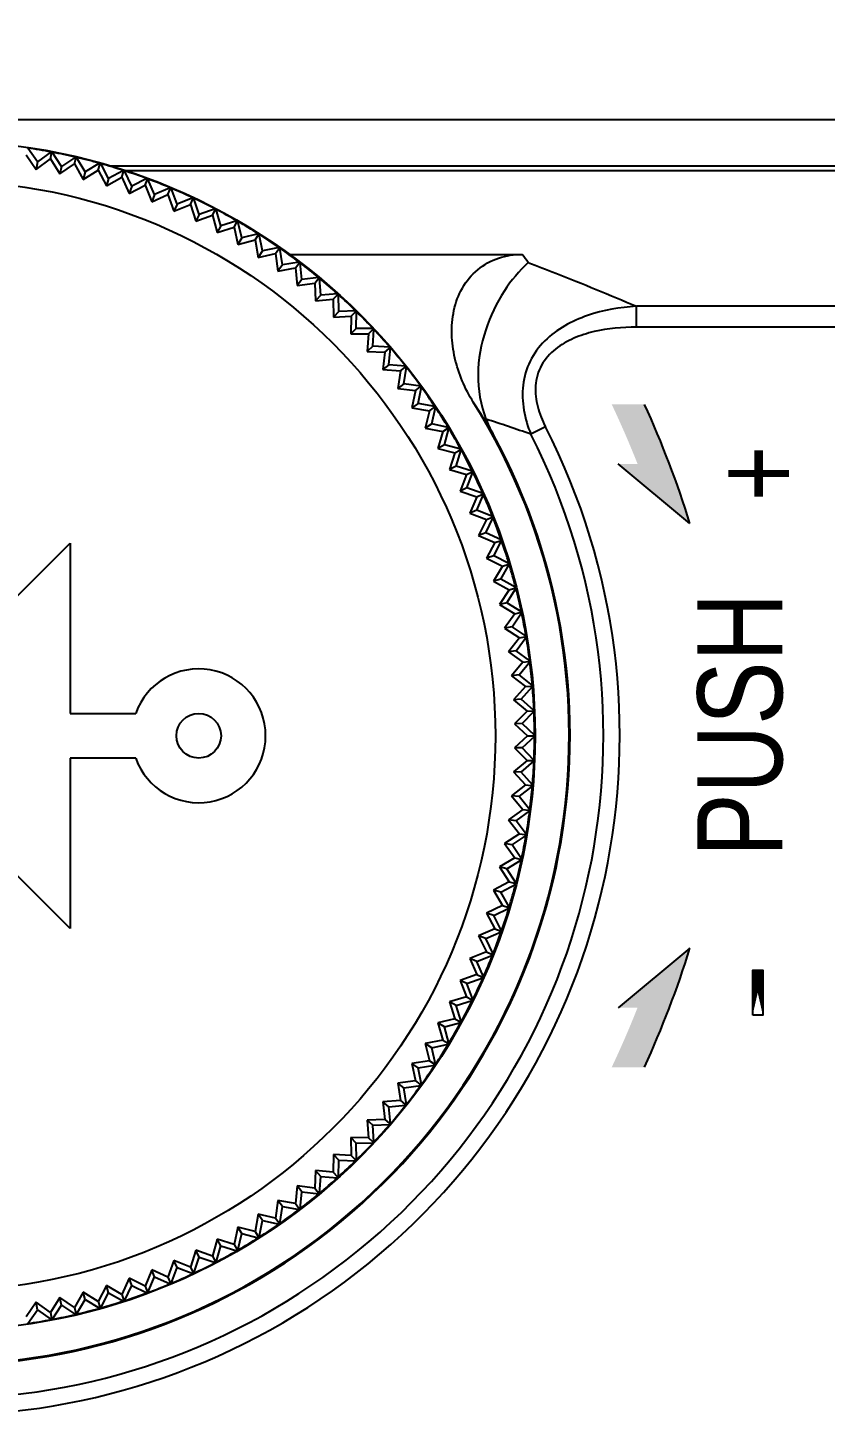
# Model space of a CAD drawing. Header units: millimetres. Extents: x 5329 to 6973, y -914 to -356.
# Drawn here: x 5745.15 to 5763.92, y -463.54 to -430.88 of the extents above; entities that cross this region are included whole.
import ezdxf

# ---------------------------------------------------------------- set-up
doc = ezdxf.new("R2010")
doc.units = ezdxf.units.MM
doc.header["$PDMODE"] = 3
doc.header["$PDSIZE"] = 1
doc.layers.get('0').update_dxf_attribs({"linetype": 'CONTINUOUS'})
doc.layers.get('Defpoints').update_dxf_attribs({"linetype": 'CONTINUOUS'})
doc.layers.add('Dim', color=1, linetype='CONTINUOUS')
doc.styles.add('OMI-1', font='arial.ttf', dxfattribs={"oblique": 1})
doc.styles.get("Standard").update_dxf_attribs({"font": 'gulim.ttc', "width": 0.8, "height": 2})
doc.dimstyles.new('1', dxfattribs={"dimtxt": 4, "dimasz": 2.5, "dimexe": 0.8, "dimexo": 0.3, "dimgap": 0.5, "dimtad": 1, "dimtoh": 1, "dimdec": 1, "dimzin": 0, "dimdsep": 46, "dimtxsty": 'OMI-1', "dimcen": 0, "dimclrd": 256, "dimclre": 256, "dimclrt": 256, "dimadec": 0, "dimazin": 0, "dimtfac": 0.8, "dimtdec": 1, "dimtix": 1, "dimtmove": 0, "dimatfit": 3, "dimfxl": 1, "dimtolj": 1, "dimtzin": 0, "dimarcsym": 0})

# ---------------------------------------------------------------- blocks, each defined once
blk = doc.blocks.new('*D6078')
at = {"layer": 'Defpoints', "color": 0}
for p in [(5587.589, -413.207), (5587.589, -446.488), (5813.589, -446.488)]:
    blk.add_point(p, dxfattribs=at)
at = {"layer": 'Dim', "lineweight": -2}
for p, q in [((5587.589, -446.188), (5587.589, -412.407)), ((5813.589, -446.188), (5813.589, -412.407)), ((5811.089, -413.207), (5590.089, -413.207))]:
    blk.add_line(p, q, dxfattribs=at)
at = {"layer": 'Dim'}
for points in [[(5590.089, -412.79), (5590.089, -413.624), (5587.589, -413.207)], [(5811.089, -413.624), (5811.089, -412.79), (5813.589, -413.207)]]:
    blk.add_solid(points, dxfattribs=at)
at = {"layer": 'Dim', "insert": (5700.589, -410.665), "char_height": 4, "attachment_point": 5, "style": 'OMI-1'}
blk.add_mtext('\\A1;226.0', dxfattribs=at)
blk = doc.blocks.new('*D6088')
at = {"layer": 'Defpoints', "color": 0}
for p in [(5819.589, -402.514), (5581.589, -445.05), (5819.589, -445.05)]:
    blk.add_point(p, dxfattribs=at)
at = {"layer": 'Dim', "lineweight": -2}
for p, q in [((5581.589, -444.75), (5581.589, -401.714)), ((5819.589, -444.75), (5819.589, -401.714)), ((5584.089, -402.514), (5817.089, -402.514))]:
    blk.add_line(p, q, dxfattribs=at)
at = {"layer": 'Dim'}
for points in [[(5584.089, -402.097), (5584.089, -402.93), (5581.589, -402.514)], [(5817.089, -402.93), (5817.089, -402.097), (5819.589, -402.514)]]:
    blk.add_solid(points, dxfattribs=at)
at = {"layer": 'Dim', "insert": (5700.589, -399.97), "char_height": 4, "attachment_point": 5, "style": 'OMI-1'}
blk.add_mtext('\\A1;238.0', dxfattribs=at)

msp = doc.modelspace()

# ---------------------------------------------------------------- hatches: boundary and pattern name
h = msp.add_hatch(color=0)
h.dxf.hatch_style = 1
h.paths.add_polyline_path([(5759.665, -439.75), (5758.893, -439.75, -0.016662), (5759.5, -441.15), (5759.047, -441.15), (5760.734, -442.55, 0.031781), (5759.665, -439.75)], is_closed=False)
h = msp.add_hatch(color=0)
h.dxf.hatch_style = 1
h.paths.add_polyline_path([(5759.665, -455.35, 0.031781), (5760.734, -452.55), (5759.047, -453.95), (5759.5, -453.95, -0.016662), (5758.893, -455.35), (5759.665, -455.35)], is_closed=False)

# ---------------------------------------------------------------- linework, layer by layer
at = {"color": 7, "linetype": 'Continuous'}
for p, q in [((5803.39, -433.05), (5598.789, -433.05)), ((5745.108, -433.875), (5745.343, -434.22)), ((5745.374, -434.042), (5745.145, -433.716)), ((5745.343, -434.22), (5745.679, -433.971)), ((5745.697, -433.809), (5745.374, -434.042)), ((5745.679, -433.971), (5745.704, -433.842)), ((5745.679, -433.971), (5745.9, -434.326)), ((5745.697, -433.809), (5745.704, -433.842)), ((5745.704, -433.842), (5745.723, -433.814)), ((5745.937, -434.149), (5745.723, -433.814)), ((5746.27, -433.93), (5745.937, -434.149)), ((5746.245, -434.091), (5746.276, -433.963)), ((5746.27, -433.93), (5746.276, -433.963)), ((5746.276, -433.963), (5746.295, -433.936)), ((5746.496, -434.28), (5746.295, -433.936)), ((5745.374, -434.042), (5745.343, -434.22)), ((5745.9, -434.326), (5746.245, -434.091)), ((5745.937, -434.149), (5745.9, -434.326)), ((5746.245, -434.091), (5746.451, -434.455)), ((5746.451, -434.455), (5746.806, -434.235)), ((5746.496, -434.28), (5746.451, -434.455)), ((5746.837, -434.075), (5746.496, -434.28)), ((5746.806, -434.235), (5746.842, -434.108)), ((5746.806, -434.235), (5746.996, -434.608)), ((5746.837, -434.075), (5746.842, -434.108)), ((5746.842, -434.108), (5746.863, -434.082)), ((5747.049, -434.434), (5746.863, -434.082)), ((5747.398, -434.244), (5747.049, -434.434)), ((5793.555, -434.144), (5747.101, -434.144)), ((5747.361, -434.403), (5747.401, -434.277)), ((5747.398, -434.244), (5747.401, -434.277)), ((5747.401, -434.277), (5747.423, -434.252)), ((5747.594, -434.612), (5747.423, -434.252)), ((5793.555, -434.251), (5747.441, -434.251)), ((5746.996, -434.608), (5747.361, -434.403)), ((5747.049, -434.434), (5746.996, -434.608)), ((5747.361, -434.403), (5747.535, -434.783)), ((5747.535, -434.783), (5747.907, -434.593)), ((5747.594, -434.612), (5747.535, -434.783)), ((5747.952, -434.436), (5747.594, -434.612)), ((5747.907, -434.593), (5747.953, -434.47)), ((5747.907, -434.593), (5748.066, -434.98)), ((5747.952, -434.436), (5747.953, -434.47)), ((5747.953, -434.47), (5747.976, -434.445)), ((5748.132, -434.812), (5747.976, -434.445)), ((5748.496, -434.651), (5748.132, -434.812)), ((5748.496, -434.651), (5748.497, -434.685)), ((5748.497, -434.685), (5748.521, -434.662)), ((5748.661, -435.034), (5748.521, -434.662)), ((5748.066, -434.98), (5748.446, -434.806)), ((5748.132, -434.812), (5748.066, -434.98)), ((5748.446, -434.806), (5748.497, -434.685)), ((5748.446, -434.806), (5748.588, -435.199)), ((5749.032, -434.889), (5748.661, -435.034)), ((5748.975, -435.042), (5749.031, -434.923)), ((5749.032, -434.889), (5749.031, -434.923)), ((5749.031, -434.923), (5749.056, -434.9)), ((5749.18, -435.278), (5749.056, -434.9)), ((5748.661, -435.034), (5748.588, -435.199)), ((5748.588, -435.199), (5748.975, -435.042)), ((5748.975, -435.042), (5749.1, -435.44)), ((5749.18, -435.278), (5749.1, -435.44)), ((5749.1, -435.44), (5749.493, -435.299)), ((5749.557, -435.149), (5749.18, -435.278)), ((5749.493, -435.299), (5749.554, -435.182)), ((5749.493, -435.299), (5749.602, -435.703)), ((5749.557, -435.149), (5749.554, -435.182)), ((5749.554, -435.182), (5749.58, -435.161)), ((5749.689, -435.544), (5749.58, -435.161)), ((5749.689, -435.544), (5749.602, -435.703)), ((5749.602, -435.703), (5750.001, -435.578)), ((5750.07, -435.431), (5749.689, -435.544)), ((5750.001, -435.578), (5750.066, -435.464)), ((5750.001, -435.578), (5750.092, -435.986)), ((5750.07, -435.431), (5750.066, -435.464)), ((5750.066, -435.464), (5750.093, -435.444)), ((5750.186, -435.831), (5750.093, -435.444)), ((5750.186, -435.831), (5750.092, -435.986)), ((5750.092, -435.986), (5750.496, -435.878)), ((5750.572, -435.734), (5750.186, -435.831)), ((5750.496, -435.878), (5750.566, -435.767)), ((5750.496, -435.878), (5750.57, -436.289)), ((5750.572, -435.734), (5750.566, -435.767)), ((5750.566, -435.767), (5750.594, -435.748)), ((5750.67, -436.139), (5750.594, -435.748)), ((5750.67, -436.139), (5750.57, -436.289)), ((5750.57, -436.289), (5750.978, -436.199)), ((5751.06, -436.058), (5750.67, -436.139)), ((5750.978, -436.199), (5751.053, -436.09)), ((5750.978, -436.199), (5751.035, -436.612)), ((5751.06, -436.058), (5751.053, -436.09)), ((5751.053, -436.09), (5751.082, -436.073)), ((5751.141, -436.466), (5751.082, -436.073)), ((5751.304, -436.219), (5756.787, -436.219)), ((5751.141, -436.466), (5751.035, -436.612)), ((5751.035, -436.612), (5751.446, -436.539)), ((5751.534, -436.401), (5751.141, -436.466)), ((5751.446, -436.539), (5751.526, -436.434)), ((5751.446, -436.539), (5751.486, -436.955)), ((5751.534, -436.401), (5751.526, -436.434)), ((5751.526, -436.434), (5751.555, -436.417)), ((5751.599, -436.813), (5751.555, -436.417)), ((5751.599, -436.813), (5751.486, -436.955)), ((5751.486, -436.955), (5751.9, -436.899)), ((5751.994, -436.765), (5751.599, -436.813)), ((5751.9, -436.899), (5751.984, -436.797)), ((5751.9, -436.899), (5751.923, -437.316)), ((5751.994, -436.765), (5751.984, -436.797)), ((5751.984, -436.797), (5752.014, -436.782)), ((5752.041, -437.179), (5752.014, -436.782)), ((5752.041, -437.179), (5751.923, -437.316)), ((5751.923, -437.316), (5752.339, -437.277)), ((5752.437, -437.147), (5752.041, -437.179)), ((5752.339, -437.277), (5752.427, -437.179)), ((5752.339, -437.277), (5752.343, -437.695)), ((5752.437, -437.147), (5752.427, -437.179)), ((5752.427, -437.179), (5752.457, -437.165)), ((5752.467, -437.563), (5752.457, -437.165)), ((5752.467, -437.563), (5752.343, -437.695)), ((5752.865, -437.548), (5752.467, -437.563)), ((5752.761, -437.673), (5752.853, -437.579)), ((5752.865, -437.548), (5752.853, -437.579)), ((5752.853, -437.579), (5752.884, -437.566)), ((5752.877, -437.964), (5752.884, -437.566)), ((5788.06, -437.441), (5759.477, -437.441)), ((5759.477, -437.932), (5759.477, -437.441)), ((5752.343, -437.695), (5752.761, -437.673)), ((5752.761, -437.673), (5752.748, -438.091)), ((5788.296, -437.932), (5759.477, -437.932)), ((5752.877, -437.964), (5752.748, -438.091)), ((5752.748, -438.091), (5753.166, -438.087)), ((5753.275, -437.966), (5752.877, -437.964)), ((5753.166, -438.087), (5753.136, -438.504)), ((5753.166, -438.087), (5753.262, -437.997)), ((5753.275, -437.966), (5753.262, -437.997)), ((5753.262, -437.997), (5753.293, -437.985)), ((5753.27, -438.383), (5753.293, -437.985)), ((5753.27, -438.383), (5753.136, -438.504)), ((5753.136, -438.504), (5753.553, -438.517)), ((5753.668, -438.401), (5753.27, -438.383)), ((5753.553, -438.517), (5753.506, -438.932)), ((5753.553, -438.517), (5753.653, -438.431)), ((5753.645, -438.817), (5753.685, -438.421)), ((5753.668, -438.401), (5753.653, -438.431)), ((5753.653, -438.431), (5753.685, -438.421)), ((5753.645, -438.817), (5753.506, -438.932)), ((5754.041, -438.852), (5753.645, -438.817)), ((5753.922, -438.963), (5754.026, -438.881)), ((5754.001, -439.267), (5754.058, -438.873)), ((5754.041, -438.852), (5754.026, -438.881)), ((5754.026, -438.881), (5754.058, -438.873)), ((5753.506, -438.932), (5753.922, -438.963)), ((5753.922, -438.963), (5753.857, -439.376)), ((5754.001, -439.267), (5753.857, -439.376)), ((5753.857, -439.376), (5754.272, -439.424)), ((5754.396, -439.318), (5754.001, -439.267)), ((5754.272, -439.424), (5754.19, -439.834)), ((5754.272, -439.424), (5754.379, -439.347)), ((5754.339, -439.731), (5754.412, -439.34)), ((5754.396, -439.318), (5754.379, -439.347)), ((5754.379, -439.347), (5754.412, -439.34)), ((5754.339, -439.731), (5754.19, -439.834)), ((5754.19, -439.834), (5754.603, -439.9)), ((5754.731, -439.799), (5754.339, -439.731)), ((5754.603, -439.9), (5754.712, -439.827)), ((5754.656, -440.209), (5754.745, -439.821)), ((5754.731, -439.799), (5754.712, -439.827)), ((5754.712, -439.827), (5754.745, -439.821)), ((5754.603, -439.9), (5754.503, -440.306)), ((5754.656, -440.209), (5754.503, -440.306)), ((5755.045, -440.293), (5754.656, -440.209)), ((5754.503, -440.306), (5754.913, -440.389)), ((5754.913, -440.389), (5754.797, -440.79)), ((5754.913, -440.389), (5755.026, -440.32)), ((5754.953, -440.7), (5755.059, -440.316)), ((5755.045, -440.293), (5755.026, -440.32)), ((5755.026, -440.32), (5755.059, -440.316)), ((5757.332, -440.276), (5756.989, -440.452)), ((5754.953, -440.7), (5754.797, -440.79)), ((5754.797, -440.79), (5755.202, -440.89)), ((5755.339, -440.8), (5754.953, -440.7)), ((5755.202, -440.89), (5755.318, -440.827)), ((5755.23, -441.203), (5755.351, -440.823)), ((5755.339, -440.8), (5755.318, -440.827)), ((5755.318, -440.827), (5755.351, -440.823)), ((5755.202, -440.89), (5755.07, -441.286)), ((5755.23, -441.203), (5755.07, -441.286)), ((5755.61, -441.319), (5755.23, -441.203)), ((5755.07, -441.286), (5755.471, -441.403)), ((5755.471, -441.403), (5755.321, -441.794)), ((5755.471, -441.403), (5755.589, -441.345)), ((5755.485, -441.717), (5755.622, -441.343)), ((5755.61, -441.319), (5755.589, -441.345)), ((5755.589, -441.345), (5755.622, -441.343)), ((5755.485, -441.717), (5755.321, -441.794)), ((5755.321, -441.794), (5755.717, -441.927)), ((5755.86, -441.849), (5755.485, -441.717)), ((5755.86, -441.849), (5755.838, -441.874)), ((5755.717, -441.927), (5755.552, -442.311)), ((5755.717, -441.927), (5755.838, -441.874)), ((5755.718, -442.241), (5755.871, -441.873)), ((5755.838, -441.874), (5755.871, -441.873)), ((5755.718, -442.241), (5755.552, -442.311)), ((5755.552, -442.311), (5755.942, -442.461)), ((5756.088, -442.389), (5755.718, -442.241)), ((5755.942, -442.461), (5755.76, -442.837)), ((5755.93, -442.774), (5756.098, -442.413)), ((5755.942, -442.461), (5756.064, -442.412)), ((5756.088, -442.389), (5756.064, -442.412)), ((5756.064, -442.412), (5756.098, -442.413)), ((5755.93, -442.774), (5755.76, -442.837)), ((5755.76, -442.837), (5756.143, -443.004)), ((5756.293, -442.938), (5755.93, -442.774)), ((5742.871, -446.282), (5746.14, -443.014)), ((5746.14, -443.014), (5746.14, -447.025)), ((5756.143, -443.004), (5755.946, -443.372)), ((5756.118, -443.316), (5756.301, -442.963)), ((5756.143, -443.004), (5756.268, -442.96)), ((5756.293, -442.938), (5756.268, -442.96)), ((5756.268, -442.96), (5756.301, -442.963)), ((5756.118, -443.316), (5755.946, -443.372)), ((5755.946, -443.372), (5756.322, -443.554)), ((5756.474, -443.495), (5756.118, -443.316)), ((5756.322, -443.554), (5756.11, -443.914)), ((5756.284, -443.865), (5756.482, -443.52)), ((5756.322, -443.554), (5756.449, -443.516)), ((5756.474, -443.495), (5756.449, -443.516)), ((5756.449, -443.516), (5756.482, -443.52)), ((5756.284, -443.865), (5756.11, -443.914)), ((5756.11, -443.914), (5756.478, -444.112)), ((5756.478, -444.112), (5756.251, -444.463)), ((5756.632, -444.059), (5756.284, -443.865)), ((5756.427, -444.421), (5756.639, -444.084)), ((5756.478, -444.112), (5756.606, -444.079)), ((5756.632, -444.059), (5756.606, -444.079)), ((5756.606, -444.079), (5756.639, -444.084)), ((5756.427, -444.421), (5756.251, -444.463)), ((5756.251, -444.463), (5756.61, -444.676)), ((5756.766, -444.629), (5756.427, -444.421)), ((5756.61, -444.676), (5756.369, -445.016)), ((5756.546, -444.983), (5756.772, -444.655)), ((5756.61, -444.676), (5756.739, -444.648)), ((5756.766, -444.629), (5756.739, -444.648)), ((5756.739, -444.648), (5756.772, -444.655)), ((5756.546, -444.983), (5756.369, -445.016)), ((5756.369, -445.016), (5756.719, -445.244)), ((5756.877, -445.204), (5756.546, -444.983)), ((5756.719, -445.244), (5756.463, -445.575)), ((5756.642, -445.548), (5756.881, -445.23)), ((5756.719, -445.244), (5756.849, -445.222)), ((5756.877, -445.204), (5756.849, -445.222)), ((5756.849, -445.222), (5756.881, -445.23)), ((5756.642, -445.548), (5756.463, -445.575)), ((5756.463, -445.575), (5756.803, -445.817)), ((5756.963, -445.784), (5756.642, -445.548)), ((5756.803, -445.817), (5756.534, -446.137)), ((5756.714, -446.118), (5756.966, -445.81)), ((5756.803, -445.817), (5756.934, -445.801)), ((5756.963, -445.784), (5756.934, -445.801)), ((5756.934, -445.801), (5756.966, -445.81)), ((5756.714, -446.118), (5756.534, -446.137)), ((5756.534, -446.137), (5756.864, -446.393)), ((5756.864, -446.393), (5756.581, -446.701)), ((5757.025, -446.366), (5756.714, -446.118)), ((5756.762, -446.689), (5757.027, -446.393)), ((5756.864, -446.393), (5756.995, -446.382)), ((5757.025, -446.366), (5756.995, -446.382)), ((5756.995, -446.382), (5757.027, -446.393)), ((5756.762, -446.689), (5756.581, -446.701)), ((5756.581, -446.701), (5756.9, -446.971)), ((5757.062, -446.951), (5756.762, -446.689)), ((5746.14, -447.025), (5747.686, -447.025)), ((5756.9, -446.971), (5756.605, -447.267)), ((5756.786, -447.263), (5757.063, -446.977)), ((5756.9, -446.971), (5757.032, -446.965)), ((5757.062, -446.951), (5757.032, -446.965)), ((5757.032, -446.965), (5757.063, -446.977)), ((5756.786, -447.263), (5756.605, -447.267)), ((5756.605, -447.267), (5756.912, -447.55)), ((5757.089, -447.55), (5756.786, -447.263)), ((5756.912, -447.55), (5756.605, -447.833)), ((5756.786, -447.837), (5757.089, -447.55)), ((5756.912, -447.55), (5757.089, -447.55)), ((5756.786, -447.837), (5756.605, -447.833)), ((5756.605, -447.833), (5756.9, -448.129)), ((5757.063, -448.122), (5756.786, -447.837)), ((5747.686, -448.075), (5746.14, -448.075)), ((5746.14, -448.075), (5746.14, -452.086)), ((5756.9, -448.129), (5756.581, -448.399)), ((5756.762, -448.41), (5757.062, -448.149)), ((5756.9, -448.129), (5757.032, -448.134)), ((5757.063, -448.122), (5757.032, -448.134)), ((5757.032, -448.134), (5757.062, -448.149)), ((5756.864, -448.706), (5756.534, -448.963)), ((5756.762, -448.41), (5756.581, -448.399)), ((5756.581, -448.399), (5756.864, -448.706)), ((5757.027, -448.707), (5756.762, -448.41)), ((5756.864, -448.706), (5756.995, -448.717)), ((5757.027, -448.707), (5756.995, -448.717)), ((5746.14, -452.086), (5742.871, -448.817)), ((5756.714, -448.982), (5756.534, -448.963)), ((5756.534, -448.963), (5756.803, -449.282)), ((5756.714, -448.982), (5757.025, -448.733)), ((5756.966, -449.289), (5756.714, -448.982)), ((5756.995, -448.717), (5757.025, -448.733)), ((5756.803, -449.282), (5756.463, -449.525)), ((5756.642, -449.551), (5756.963, -449.316)), ((5756.803, -449.282), (5756.934, -449.299)), ((5756.966, -449.289), (5756.934, -449.299)), ((5756.934, -449.299), (5756.963, -449.316)), ((5756.642, -449.551), (5756.463, -449.525)), ((5756.463, -449.525), (5756.719, -449.855)), ((5756.881, -449.869), (5756.642, -449.551)), ((5756.719, -449.855), (5756.369, -450.083)), ((5756.546, -450.117), (5756.877, -449.895)), ((5756.719, -449.855), (5756.849, -449.877)), ((5756.881, -449.869), (5756.849, -449.877)), ((5756.849, -449.877), (5756.877, -449.895)), ((5756.546, -450.117), (5756.369, -450.083)), ((5756.369, -450.083), (5756.61, -450.424)), ((5756.772, -450.445), (5756.546, -450.117)), ((5756.61, -450.424), (5756.251, -450.637)), ((5756.427, -450.678), (5756.251, -450.637)), ((5756.251, -450.637), (5756.478, -450.987)), ((5756.427, -450.678), (5756.766, -450.47)), ((5756.61, -450.424), (5756.739, -450.451)), ((5756.772, -450.445), (5756.739, -450.451)), ((5756.739, -450.451), (5756.766, -450.47)), ((5756.478, -450.987), (5756.11, -451.185)), ((5756.639, -451.015), (5756.427, -450.678)), ((5756.478, -450.987), (5756.606, -451.02)), ((5756.284, -451.234), (5756.11, -451.185)), ((5756.11, -451.185), (5756.322, -451.545)), ((5756.284, -451.234), (5756.632, -451.041)), ((5756.482, -451.579), (5756.284, -451.234)), ((5756.639, -451.015), (5756.606, -451.02)), ((5756.606, -451.02), (5756.632, -451.041)), ((5756.322, -451.545), (5755.946, -451.727)), ((5756.118, -451.783), (5756.474, -451.605)), ((5756.322, -451.545), (5756.449, -451.583)), ((5756.482, -451.579), (5756.449, -451.583)), ((5756.449, -451.583), (5756.474, -451.605)), ((5756.118, -451.783), (5755.946, -451.727)), ((5755.946, -451.727), (5756.143, -452.096)), ((5756.301, -452.137), (5756.118, -451.783)), ((5756.143, -452.096), (5755.76, -452.262)), ((5755.93, -452.325), (5755.76, -452.262)), ((5755.76, -452.262), (5755.942, -452.638)), ((5755.93, -452.325), (5756.293, -452.162)), ((5756.143, -452.096), (5756.268, -452.139)), ((5756.301, -452.137), (5756.268, -452.139)), ((5756.268, -452.139), (5756.293, -452.162)), ((5756.098, -452.686), (5755.93, -452.325)), ((5755.942, -452.638), (5755.552, -452.789)), ((5755.718, -452.859), (5755.552, -452.789)), ((5755.552, -452.789), (5755.717, -453.172)), ((5755.718, -452.859), (5756.088, -452.711)), ((5755.871, -453.226), (5755.718, -452.859)), ((5755.942, -452.638), (5756.064, -452.687)), ((5756.098, -452.686), (5756.064, -452.687)), ((5756.064, -452.687), (5756.088, -452.711)), ((5755.717, -453.172), (5755.321, -453.306)), ((5755.485, -453.383), (5755.86, -453.25)), ((5755.717, -453.172), (5755.838, -453.226)), ((5755.871, -453.226), (5755.838, -453.226)), ((5755.838, -453.226), (5755.86, -453.25)), ((5755.485, -453.383), (5755.321, -453.306)), ((5755.321, -453.306), (5755.471, -453.696)), ((5755.622, -453.757), (5755.485, -453.383)), ((5755.471, -453.696), (5755.07, -453.813)), ((5755.23, -453.897), (5755.07, -453.813)), ((5755.07, -453.813), (5755.202, -454.209)), ((5755.23, -453.897), (5755.61, -453.78)), ((5755.351, -454.276), (5755.23, -453.897)), ((5755.471, -453.696), (5755.589, -453.755)), ((5755.622, -453.757), (5755.589, -453.755)), ((5755.589, -453.755), (5755.61, -453.78)), ((5755.202, -454.209), (5754.797, -454.309)), ((5755.202, -454.209), (5755.318, -454.273)), ((5754.953, -454.4), (5754.797, -454.309)), ((5754.797, -454.309), (5754.913, -454.711)), ((5754.953, -454.4), (5755.339, -454.299)), ((5755.059, -454.784), (5754.953, -454.4)), ((5755.351, -454.276), (5755.318, -454.273)), ((5755.318, -454.273), (5755.339, -454.299)), ((5754.913, -454.711), (5754.503, -454.794)), ((5754.656, -454.891), (5754.503, -454.794)), ((5754.503, -454.794), (5754.603, -455.199)), ((5754.656, -454.891), (5755.045, -454.806)), ((5754.745, -455.278), (5754.656, -454.891)), ((5754.913, -454.711), (5755.026, -454.779)), ((5755.059, -454.784), (5755.026, -454.779)), ((5755.026, -454.779), (5755.045, -454.806)), ((5754.603, -455.199), (5754.19, -455.265)), ((5754.603, -455.199), (5754.712, -455.272)), ((5754.339, -455.368), (5754.19, -455.265)), ((5754.19, -455.265), (5754.272, -455.675)), ((5754.339, -455.368), (5754.731, -455.3)), ((5754.412, -455.76), (5754.339, -455.368)), ((5754.745, -455.278), (5754.712, -455.272)), ((5754.712, -455.272), (5754.731, -455.3)), ((5754.272, -455.675), (5753.857, -455.723)), ((5754.001, -455.833), (5753.857, -455.723)), ((5753.857, -455.723), (5753.922, -456.136)), ((5754.001, -455.833), (5754.396, -455.781)), ((5754.058, -456.227), (5754.001, -455.833)), ((5754.272, -455.675), (5754.379, -455.752)), ((5754.412, -455.76), (5754.379, -455.752)), ((5754.379, -455.752), (5754.396, -455.781)), ((5753.922, -456.136), (5753.506, -456.167)), ((5753.645, -456.282), (5753.506, -456.167)), ((5753.506, -456.167), (5753.553, -456.582)), ((5753.922, -456.136), (5754.026, -456.218)), ((5754.058, -456.227), (5754.026, -456.218)), ((5754.026, -456.218), (5754.041, -456.247)), ((5753.645, -456.282), (5754.041, -456.247)), ((5753.685, -456.678), (5753.645, -456.282)), ((5753.553, -456.582), (5753.136, -456.596)), ((5753.27, -456.717), (5753.136, -456.596)), ((5753.136, -456.596), (5753.166, -457.012)), ((5753.27, -456.717), (5753.668, -456.698)), ((5753.293, -457.114), (5753.27, -456.717)), ((5753.553, -456.582), (5753.653, -456.668)), ((5753.685, -456.678), (5753.653, -456.668)), ((5753.653, -456.668), (5753.668, -456.698)), ((5752.877, -457.135), (5752.748, -457.009)), ((5753.166, -457.012), (5752.748, -457.009)), ((5752.748, -457.009), (5752.761, -457.426)), ((5752.877, -457.135), (5753.275, -457.133)), ((5752.884, -457.533), (5752.877, -457.135)), ((5753.166, -457.012), (5753.262, -457.103)), ((5753.293, -457.114), (5753.262, -457.103)), ((5753.262, -457.103), (5753.275, -457.133)), ((5752.343, -457.405), (5752.339, -457.823)), ((5752.467, -457.537), (5752.343, -457.405)), ((5752.761, -457.426), (5752.343, -457.405)), ((5752.761, -457.426), (5752.853, -457.52)), ((5752.884, -457.533), (5752.853, -457.52)), ((5752.853, -457.52), (5752.865, -457.552)), ((5751.923, -457.784), (5751.9, -458.201)), ((5752.041, -457.921), (5751.923, -457.784)), ((5752.339, -457.823), (5751.923, -457.784)), ((5752.339, -457.823), (5752.427, -457.921)), ((5752.457, -457.934), (5752.467, -457.537)), ((5752.467, -457.537), (5752.865, -457.552)), ((5751.486, -458.145), (5751.446, -458.56)), ((5751.599, -458.286), (5751.486, -458.145)), ((5751.9, -458.201), (5751.486, -458.145)), ((5752.014, -458.318), (5752.041, -457.921)), ((5752.041, -457.921), (5752.437, -457.952)), ((5752.457, -457.934), (5752.427, -457.921)), ((5752.427, -457.921), (5752.437, -457.952)), ((5751.035, -458.487), (5750.978, -458.901)), ((5751.141, -458.633), (5751.035, -458.487)), ((5751.446, -458.56), (5751.035, -458.487)), ((5751.555, -458.682), (5751.599, -458.286)), ((5751.599, -458.286), (5751.994, -458.335)), ((5751.9, -458.201), (5751.984, -458.302)), ((5752.014, -458.318), (5751.984, -458.302)), ((5751.984, -458.302), (5751.994, -458.335)), ((5750.57, -458.81), (5750.496, -459.221)), ((5750.67, -458.961), (5750.57, -458.81)), ((5750.978, -458.901), (5750.57, -458.81)), ((5751.082, -459.027), (5751.141, -458.633)), ((5751.141, -458.633), (5751.534, -458.698)), ((5751.446, -458.56), (5751.526, -458.666)), ((5751.555, -458.682), (5751.526, -458.666)), ((5751.526, -458.666), (5751.534, -458.698)), ((5750.092, -459.114), (5750.001, -459.521)), ((5750.186, -459.268), (5750.092, -459.114)), ((5750.496, -459.221), (5750.092, -459.114)), ((5750.594, -459.351), (5750.67, -458.961)), ((5750.67, -458.961), (5751.06, -459.042)), ((5750.978, -458.901), (5751.053, -459.009)), ((5751.082, -459.027), (5751.053, -459.009)), ((5751.053, -459.009), (5751.06, -459.042)), ((5749.602, -459.397), (5749.493, -459.8)), ((5749.689, -459.555), (5749.602, -459.397)), ((5750.001, -459.521), (5749.602, -459.397)), ((5750.093, -459.655), (5750.186, -459.268)), ((5750.186, -459.268), (5750.572, -459.366)), ((5750.496, -459.221), (5750.566, -459.333)), ((5750.594, -459.351), (5750.566, -459.333)), ((5750.566, -459.333), (5750.572, -459.366)), ((5749.1, -459.659), (5748.975, -460.058)), ((5749.18, -459.821), (5749.1, -459.659)), ((5749.493, -459.8), (5749.1, -459.659)), ((5749.493, -459.8), (5749.554, -459.917)), ((5749.58, -459.938), (5749.689, -459.555)), ((5749.689, -459.555), (5750.07, -459.669)), ((5750.001, -459.521), (5750.066, -459.635)), ((5750.093, -459.655), (5750.066, -459.635)), ((5750.066, -459.635), (5750.07, -459.669)), ((5748.066, -460.119), (5747.907, -460.506)), ((5748.132, -460.288), (5748.066, -460.119)), ((5748.446, -460.293), (5748.066, -460.119)), ((5748.588, -459.9), (5748.446, -460.293)), ((5748.521, -460.438), (5748.661, -460.065)), ((5748.661, -460.065), (5748.588, -459.9)), ((5748.975, -460.058), (5748.588, -459.9)), ((5748.661, -460.065), (5749.032, -460.21)), ((5748.975, -460.058), (5749.031, -460.177)), ((5749.056, -460.199), (5749.18, -459.821)), ((5749.18, -459.821), (5749.557, -459.95)), ((5749.58, -459.938), (5749.554, -459.917)), ((5749.554, -459.917), (5749.557, -459.95)), ((5747.535, -460.317), (5747.361, -460.697)), ((5747.594, -460.488), (5747.535, -460.317)), ((5747.907, -460.506), (5747.535, -460.317)), ((5747.976, -460.654), (5748.132, -460.288)), ((5748.132, -460.288), (5748.496, -460.448)), ((5748.446, -460.293), (5748.497, -460.415)), ((5748.497, -460.415), (5748.496, -460.448)), ((5748.521, -460.438), (5748.497, -460.415)), ((5749.056, -460.199), (5749.031, -460.177)), ((5749.031, -460.177), (5749.032, -460.21)), ((5745.9, -460.773), (5745.679, -461.128)), ((5745.937, -460.95), (5745.9, -460.773)), ((5746.245, -461.008), (5745.9, -460.773)), ((5746.451, -460.644), (5746.245, -461.008)), ((5746.496, -460.819), (5746.451, -460.644)), ((5746.806, -460.864), (5746.451, -460.644)), ((5746.996, -460.492), (5746.806, -460.864)), ((5746.863, -461.017), (5747.049, -460.665)), ((5747.049, -460.665), (5746.996, -460.492)), ((5747.361, -460.697), (5746.996, -460.492)), ((5747.049, -460.665), (5747.398, -460.855)), ((5747.361, -460.697), (5747.401, -460.822)), ((5747.423, -460.847), (5747.594, -460.488)), ((5747.594, -460.488), (5747.952, -460.663)), ((5747.907, -460.506), (5747.953, -460.63)), ((5747.953, -460.63), (5747.952, -460.663)), ((5747.976, -460.654), (5747.953, -460.63)), ((5745.343, -460.88), (5745.108, -461.225)), ((5745.145, -461.384), (5745.374, -461.058)), ((5745.374, -461.058), (5745.343, -460.88)), ((5745.679, -461.128), (5745.343, -460.88)), ((5745.374, -461.058), (5745.697, -461.29)), ((5745.723, -461.286), (5745.937, -460.95)), ((5745.937, -460.95), (5746.27, -461.169)), ((5746.245, -461.008), (5746.276, -461.136)), ((5746.295, -461.163), (5746.496, -460.819)), ((5746.496, -460.819), (5746.837, -461.024)), ((5746.806, -460.864), (5746.842, -460.991)), ((5746.842, -460.991), (5746.837, -461.024)), ((5746.863, -461.017), (5746.842, -460.991)), ((5747.401, -460.822), (5747.398, -460.855)), ((5747.423, -460.847), (5747.401, -460.822)), ((5745.679, -461.128), (5745.704, -461.258)), ((5745.704, -461.258), (5745.697, -461.29)), ((5745.723, -461.286), (5745.704, -461.258)), ((5746.276, -461.136), (5746.27, -461.169)), ((5746.295, -461.163), (5746.276, -461.136))]:
    msp.add_line(p, q, dxfattribs=at)
at = {"color": 0}
for p, q in [((5760.734, -442.55), (5759.047, -441.15)), ((5760.734, -452.55), (5759.047, -453.95))]:
    msp.add_line(p, q, dxfattribs=at)
at = {"color": 0, "const_width": 0.24, "flags": 128}
msp.add_lwpolyline([(5762.33, -454.128), (5762.33, -453.066)], close=True, dxfattribs=at)
at = {"color": 0}
msp.add_lwpolyline([(5762.211, -454.128), (5762.211, -453.066), (5762.449, -453.066), (5762.449, -454.128)], close=True, dxfattribs=at)
at = {"color": 7, "linetype": 'Continuous'}
for centre, radius in [((5743.089, -447.55), 14), ((5743.089, -447.55), 13.065), ((5749.171, -447.55), 0.525)]:
    msp.add_circle(centre, radius, dxfattribs=at)
for centre, radius, start, end in [((5743.089, -447.55), 13.986, 79.2542, 81.5458), ((5743.089, -447.55), 13.986, 76.8542, 79.1458), ((5743.089, -447.55), 13.986, 74.4542, 76.7458), ((5743.089, -447.55), 13.986, 72.0542, 74.3458), ((5743.089, -447.55), 13.986, 69.6542, 71.9458), ((5743.089, -447.55), 13.986, 67.2542, 69.5458), ((5743.089, -447.55), 13.986, 64.8542, 67.1458), ((5743.089, -447.55), 13.986, 62.4542, 64.7458), ((5743.089, -447.55), 13.986, 60.0542, 62.3458), ((5743.089, -447.55), 13.986, 57.6542, 59.9458), ((5743.089, -447.55), 13.986, 55.2542, 57.5458), ((5743.089, -447.55), 13.986, 52.8542, 55.1458), ((5743.082, -446.335), 17.034, 35.6283, 36.4296), ((5743.089, -447.55), 13.986, 50.4542, 52.7458), ((5743.089, -447.55), 13.986, 48.0542, 50.3458), ((5743.089, -447.55), 13.986, 45.6542, 47.9458), ((5743.089, -447.55), 13.986, 43.2542, 45.5458), ((5743.089, -447.55), 13.986, 40.8542, 43.1458), ((5743.089, -447.55), 13.986, 38.4542, 40.7458), ((5743.089, -447.55), 13.986, 36.0542, 38.3458), ((5743.089, -447.55), 13.986, 33.6542, 35.9458), ((5743.089, -447.55), 14.8, 147.9571, 32.0429), ((5743.089, -447.55), 13.986, 31.2542, 33.5458), ((5743.081, -447.974), 15.036, 30.0873, 33.3986), ((5738.574, -493.556), 56.207, 70.8752, 72.0112), ((5743.089, -447.55), 15.993, 152.9488, 27.0512), ((5743.089, -447.55), 15.607, 152.9488, 27.0512), ((5743.089, -447.55), 14.821, 151.318, 28.682), ((5743.089, -447.55), 13.986, 28.8542, 31.1458), ((5743.089, -447.55), 13.986, 26.4542, 28.7458), ((5743.089, -447.55), 13.986, 24.0542, 26.3458), ((5743.089, -447.55), 13.986, 21.6542, 23.9458), ((5743.089, -447.55), 13.986, 19.2542, 21.5458), ((5743.089, -447.55), 13.986, 16.8542, 19.1458), ((5743.089, -447.55), 13.986, 14.4542, 16.7458), ((5743.089, -447.55), 13.986, 12.0542, 14.3458), ((5743.089, -447.55), 13.986, 9.6542, 11.9458), ((5743.089, -447.55), 13.986, 7.2542, 9.5458), ((5749.171, -447.55), 1.575, 199.4712, 160.5288), ((5743.089, -447.55), 13.986, 4.8542, 7.1458), ((5743.089, -447.55), 13.986, 2.4542, 4.7458), ((5743.089, -447.55), 13.986, 0.0542, 2.3458), ((5743.089, -447.55), 13.986, 357.6542, 359.9458), ((5743.089, -447.55), 13.986, 355.2542, 357.5458), ((5743.089, -447.55), 13.986, 352.8542, 355.1458), ((5743.089, -447.55), 13.986, 350.4542, 352.7458), ((5743.089, -447.55), 13.986, 348.0542, 350.3458), ((5743.089, -447.55), 13.986, 345.6542, 347.9458), ((5743.089, -447.55), 13.986, 343.2542, 345.5458), ((5743.089, -447.55), 13.986, 340.8542, 343.1458), ((5743.089, -447.55), 13.986, 338.4542, 340.7458), ((5743.089, -447.55), 13.986, 336.0542, 338.3458), ((5743.089, -447.55), 13.986, 333.6542, 335.9458), ((5743.089, -447.55), 13.986, 331.2542, 333.5458), ((5743.089, -447.55), 13.986, 328.8542, 331.1458), ((5743.089, -447.55), 13.986, 326.4542, 328.7458), ((5743.089, -447.55), 13.986, 324.0542, 326.3458), ((5743.089, -447.55), 13.986, 321.6542, 323.9458), ((5743.089, -447.55), 13.986, 319.2542, 321.5458), ((5743.089, -447.55), 13.986, 316.8542, 319.1458), ((5743.089, -447.55), 13.986, 314.4542, 316.7458), ((5743.089, -447.55), 13.986, 312.0542, 314.3458), ((5743.089, -447.55), 13.986, 309.6542, 311.9458), ((5743.089, -447.55), 13.986, 307.2542, 309.5458), ((5743.089, -447.55), 13.986, 304.8542, 307.1458), ((5743.089, -447.55), 13.986, 302.4542, 304.7458), ((5743.089, -447.55), 13.986, 300.0542, 302.3458), ((5743.089, -447.55), 13.986, 297.6542, 299.9458), ((5743.089, -447.55), 13.986, 295.2542, 297.5458), ((5743.089, -447.55), 13.986, 290.4542, 292.7458), ((5743.089, -447.55), 13.986, 292.8542, 295.1458), ((5743.089, -447.55), 13.986, 288.0542, 290.3458), ((5743.089, -447.55), 13.986, 283.2542, 285.5458), ((5743.089, -447.55), 13.986, 285.6542, 287.9458), ((5743.089, -447.55), 13.986, 278.4542, 280.7458), ((5743.089, -447.55), 13.986, 280.8542, 283.1458)]:
    msp.add_arc(centre, radius, start, end, dxfattribs=at)
at = {"color": 0}
for centre, start, end in [((5738.196, -449.55), 17.2541, 24.5353), ((5738.196, -445.55), 335.4647, 342.7459)]:
    msp.add_arc(centre, 23.6, start, end, dxfattribs=at)
at = {"color": 7, "linetype": 'Continuous'}
for points, knots in [([(5755.634, -439.697), (5755.435, -439.38), (5755.209, -438.85), (5755.108, -438.102), (5755.153, -437.535), (5755.349, -436.997), (5755.715, -436.552), (5756.22, -436.275), (5756.599, -436.219), (5756.787, -436.219)], [0, 0, 0, 0, 0.249555, 0.374698, 0.499825, 0.624904, 0.749965, 0.874963, 1, 1, 1, 1]), ([(5756.927, -436.412), (5756.711, -436.608), (5756.308, -437.1), (5755.876, -437.996), (5755.683, -439.044), (5755.804, -439.765), (5755.932, -440.097)], [0, 0, 0, 0, 0.217266, 0.469241, 0.734856, 1, 1, 1, 1]), ([(5756.927, -436.412), (5757.143, -436.494), (5757.998, -436.824), (5758.846, -437.172), (5759.477, -437.441)], [0, 0, 0, 0, 0.25213, 1, 1, 1, 1]), ([(5759.477, -437.441), (5759.086, -437.465), (5758.498, -437.565), (5757.776, -437.881), (5757.297, -438.235), (5756.939, -438.717), (5756.717, -439.483), (5756.842, -440.091), (5756.989, -440.452)], [0, 0, 0, 0, 0.249781, 0.375081, 0.500477, 0.625914, 0.751314, 1, 1, 1, 1]), ([(5759.477, -437.932), (5759.142, -437.932), (5758.636, -437.976), (5757.995, -438.177), (5757.553, -438.426), (5757.208, -438.81), (5757.065, -439.308), (5757.129, -439.815), (5757.256, -440.127), (5757.332, -440.276)], [0, 0, 0, 0, 0.24992, 0.375087, 0.500231, 0.625169, 0.749917, 0.874891, 1, 1, 1, 1])]:
    msp.add_open_spline(points, degree=3, knots=knots, dxfattribs=at)
msp.add_open_spline([(5755.932, -440.097), (5755.977, -440.214), (5756.031, -440.327), (5756.091, -440.436)], degree=3, dxfattribs=at)

# ---------------------------------------------------------------- texts
at = {"color": 0, "char_height": 2, "width": 13.76704, "attachment_point": 1, "rotation": 90}
for s, insert in [('{\\fArial|b0|i0|c0|p34;+}', (5761.318, -442.03)), ('{\\fArial|b0|i0|c0|p34;PUSH}', (5760.909, -450.398))]:
    msp.add_mtext(s, dxfattribs=dict(at, insert=insert))

# ---------------------------------------------------------------- dimensions: what is measured, and where the dimension line sits
at = {"layer": 'Dim'}
for base, p1, p2, picture, middle in [((5819.589, -402.514), (5581.589, -445.05), (5819.589, -445.05), '*D6088', (5700.589, -399.97)), ((5587.589, -413.207), (5813.589, -446.488), (5587.589, -446.488), '*D6078', (5700.589, -410.665))]:
    dim = msp.add_linear_dim(base=base, p1=p1, p2=p2, dimstyle='1', dxfattribs=at)
    dim.commit()
    dim.dimension.update_dxf_attribs({"geometry": picture, "text_midpoint": middle})

doc.saveas('drawing.dxf')
